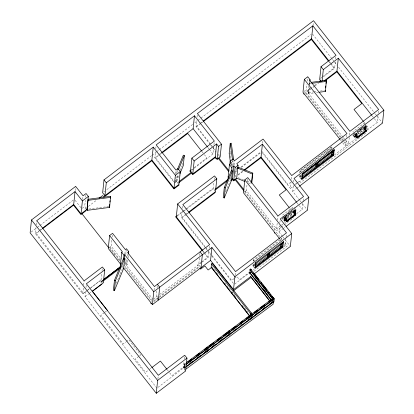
<?xml version="1.0" encoding="UTF-8"?>
<svg xmlns="http://www.w3.org/2000/svg" width="414" height="414" viewBox="0 0 414 414"><rect width="100%" height="100%" fill="white"/><g stroke="black" fill="none" stroke-linecap="round" stroke-linejoin="round"><path stroke-width="0.31" stroke-dasharray="2.07 1.55" d="M87.318 290.312L82.738 293.79L35.402 233.579L36.049 227.436M36.308 224.978L36.758 220.678M75.208 190.688L75.658 186.388M82.671 199.486L83.059 195.801M86.231 208.351L84.71 206.415L85.356 200.272M85.677 197.199L85.874 195.356M82.738 293.79L83.385 287.647M83.644 285.189L84.094 280.889M156.937 388.166L85.02 296.688L85.667 290.545M85.988 287.476L86.376 283.787M103.334 282.778L101.052 279.874L101.761 273.116M102.02 270.658L102.211 268.815M119.977 257.384L111.2 246.216L111.842 240.073M112.168 237.005L112.36 235.162M121.607 259.169L121.737 257.938M122.689 267.501L122.958 264.981M124.873 253.86L125.323 249.564M125.23 260.375L125.551 257.301M125.809 254.848L126.456 248.7M153.061 299.467L126.249 265.364L126.896 259.221M127.217 256.147L127.414 254.305M126.249 265.364L127.383 264.505L127.833 260.204M128.092 257.746L128.35 255.288M179.102 175.65L176.649 181.56L174.682 183.055L154.815 157.786L155.462 151.643M155.783 148.569L155.974 146.727M154.029 290.25L154.417 286.566M156.715 291.037L156.068 297.18L158.35 300.083M157.035 287.968L157.294 285.51M175.65 173.839L175.971 170.77M178.926 184.463L176.649 181.56L175.66 181.161L176.188 176.147M176.452 173.637L176.716 171.127L177.704 171.525M176.649 181.56L177.373 174.661M177.616 172.348L177.875 169.89M157.905 378.95L158.293 375.265M182.295 165.196L182.558 162.686M205.453 247.95L181.518 217.505L182.165 211.363M182.486 208.289L182.874 204.604M210.26 144.538L196.045 126.461L196.691 120.314M197.012 117.245L197.271 114.787M185.617 371.011L183.335 368.108L184.044 361.35M184.302 358.897L184.561 356.438M184.551 368.372L183.733 367.332L184.059 364.227L185.11 363.43L184.551 368.372L185.601 367.57M185.275 365.148L184.67 363.927L185.705 363.161M184.572 367.327L184.856 364.605M184.877 366.488L185.053 364.853M199.439 258.015L198.725 264.769L200.247 266.704M199.698 255.557L200.019 252.483M194.088 168.312L212.972 153.961L213.681 147.203M213.94 144.75L214.198 142.292M215.456 191.723L213.174 188.82L213.883 182.062M214.141 179.609L214.333 177.761M202.244 262.098L208.278 257.513L208.987 250.76M209.246 248.302L209.634 244.617M230.293 152.616L230.427 151.358M231.302 165.44L231.431 164.208M230.707 177.249L230.443 179.769L229.775 178.988M232.389 165.724L232.973 160.192M233.522 164.829L233.853 161.693L232.797 161.833L232.621 160.554M234.05 165.046L234.5 160.746M236.332 167.949L235.426 176.55L236.068 177.363M235.147 275.269L235.53 271.584M281.189 225.392L276.578 228.89L246.408 190.518L247.054 184.37M247.375 181.301L247.763 177.616M262.605 143.353L262.993 139.668M251.096 272.759L250.046 273.556L249.228 272.521L249.554 269.416L250.605 268.614L251.422 269.654L251.293 270.896M250.563 272.334L249.761 272.945L249.533 275.093L250.335 274.487L250.506 272.873M250.066 269.85L250.03 270.233L250.91 269.214L250.066 269.85L250.858 270.854M250.32 270.011L250.035 272.733L250.822 273.737M250.046 273.556L250.372 270.451L249.554 269.416M250.605 268.614L250.279 271.724L249.228 272.521M254.206 267.516L252.685 265.586L252.819 264.308M253.156 261.125L253.29 259.852L281.204 238.702M253.415 263.935L253.177 266.202L254.698 265.048M254.227 265.405L254.465 263.138M276.578 228.89L277.225 222.748M277.483 220.295L277.934 215.994M282.467 236.378L278.912 231.861L279.553 225.713M279.88 222.644L280.138 220.186M284.025 217.919L282.229 215.368L293.536 206.777L294.701 208.258M294.985 184.944L290.385 188.437L291.032 182.295M291.352 179.226L291.741 175.536M283.6 246.935L285.142 245.761L285.981 237.776M286.048 237.16L286.307 234.702M299.674 200.257L292.667 191.34L293.376 184.582M293.635 182.124L293.893 179.666M313.005 25.616L313.331 22.542M313.31 93.021L308.834 93.605L308.689 92.57L306.407 89.667L306.986 84.14M307.312 81.066L307.762 76.766M301.288 179.179L299.389 176.762L299.524 175.489M299.793 172.938L299.99 171.029L331.945 146.753L333.85 149.169M342.952 137.143L308.197 92.943L308.911 86.184M309.17 83.726L309.491 80.652M308.197 92.943L308.689 92.57L309.413 85.672M309.481 85.046L309.853 81.511M300.114 175.112L299.876 177.383L301.397 176.229M308.834 93.605L309.491 87.333M309.755 84.829L309.744 82.536M300.926 176.587L301.164 174.315M296.559 213.712L302.194 209.432L303.032 201.447M303.1 200.831L303.421 197.757M323.67 76.554L334.667 68.196L335.381 61.438M335.635 58.979L335.894 56.521M331.681 149.299L331.945 146.753L300.021 171.07M334.352 155.033L345.602 146.489L346.311 139.73M346.57 137.272L346.829 134.819M356.242 138.405L348.541 144.253L349.25 137.5M349.509 135.042L349.897 131.352M354.555 133.867L352.987 135.274L354.529 134.105M354.037 134.478L354.156 133.329M363.984 124.345L364.103 123.196L352.8 131.787M364.289 126.684L357.122 131.911M365.872 125.716L364.103 123.196M367.027 130.213L377.294 122.409L378.003 115.656M378.261 113.198L378.52 110.74M116.313 283.316L119.956 274.549M120.2 273.964L122.627 268.117M175.66 181.161L178.362 174.656M180.085 170.521L182.046 165.786M225.702 191.641L230.375 180.385L229.615 179.417M102.915 280.288L100.411 282.213L102.429 280.682M31.159 232.068L36.81 227.778M37.322 227.384L39.377 225.827M39.889 225.433L73.273 200.071M35.402 233.579L38.978 230.862M39.485 230.474L42.037 228.538M41.912 229.201L36.303 233.46L83.437 293.412L86.464 291.114M82.205 208.32L84.71 206.415M103.676 192.003L104.706 191.221M106.765 189.659L151.55 155.628M152.067 155.24L156.187 152.109M156.699 151.721L158.759 150.153M159.276 149.764L192.738 124.34M194.792 122.777L197.369 120.821M197.882 120.427L200.459 118.471M200.971 118.083L311.137 34.383M84.865 209.075L86.391 207.916M88.42 206.374L97.052 199.817M154.815 157.786L158.386 155.069M158.898 154.681L160.942 153.128M196.045 126.461L199.636 123.729M200.153 123.341L202.203 121.778M158.122 155.943L155.571 157.884L173.994 181.316M160.161 154.391L161.693 153.232M200.914 123.434L196.8 126.555L212.144 146.07M201.427 123.041L202.969 121.871M174.775 182.315L176.147 181.27L177.389 182.848L178.398 182.088M190.75 170.175L192.267 169.026M194.29 167.489L206.928 157.889L204.573 154.898M191.537 170.252L193.576 168.7M320.912 77.977L321.911 77.221M322.413 76.838L333.917 68.098L331.153 64.584M303.959 91.53L306.407 89.667M320.172 79.209L321.171 78.448M304.601 92.896L313.626 86.034M314.128 85.657L317.14 83.369M314.609 86.215L306.112 92.674L341.912 138.214M315.111 85.838L318.609 83.178M109.239 247.707L111.2 246.216M177.078 215.575L182.196 211.689M182.709 211.3L185.265 209.355M185.777 208.966L212.398 188.743L213.64 190.321L214.649 189.555M235.281 171.355L236.301 170.584M240.891 167.096L260.773 151.985M176.809 216.45L183.469 211.388M183.976 211L213.174 188.82M235.695 171.712L236.715 170.935M241.305 167.447L260.68 152.725M181.518 217.505L185.115 214.773M185.632 214.38L187.687 212.817M237.988 174.604L242.599 171.101M186.341 214.509L182.274 217.604L205.385 247.003M186.849 214.121L188.375 212.962M238.2 175.106L243.256 171.267M87.825 289.924L90.371 287.989M90.878 287.606L101.052 279.874M86.966 290.731L89.486 288.817M89.993 288.434L99.577 281.153L100.307 282.084L102.827 280.174M124.573 263.858L126.306 262.538L126.762 263.123L124.593 264.769M102.382 281.644L100.866 282.793L101.559 283.678M85.02 296.688L88.58 293.987M89.088 293.598L91.634 291.663M244.938 191.63L246.408 190.518M104.338 312.648L100.783 315.349L123.284 343.967L125.809 342.052M104.845 312.259L106.367 311.105M299.896 172.265L331.852 147.984M325.714 153.573L327.236 152.419M327.743 152.036L329.265 150.877M329.772 150.494L331.293 149.335M359.181 129.856L360.672 128.728M361.168 128.35L362.659 127.217M290.752 182.238L287.896 184.411L261.793 151.208M356.878 131.962L364.548 126.135L363.787 125.235M358.126 131.373L359.73 130.162M360.18 129.81L361.784 128.604M364.848 126.275L365.898 125.478M299.389 176.762L301.418 175.22M301.423 175.986L299.902 177.145L301.206 178.807M357.401 134.353L363.564 129.67M357.375 134.591L364.056 129.515M359.404 134.043L364.03 130.529M366.664 129.51L368.61 128.029L365.852 124.516M295.399 184.064L296.419 183.288M296.931 182.9L299.482 180.959L300.678 182.476L347.688 146.758L343.713 141.697M295.498 184.556L298.054 182.61M298.566 182.222L301.123 180.281M365.624 133.127L348.277 146.308L344.298 141.246M292.667 191.34L296.258 188.608M296.776 188.22L298.825 186.657M200.981 262.388L197.457 265.063L198.699 266.642L159.426 296.481M201.483 262.005L207.523 257.42L204.723 253.86M153.563 299.084L157.61 296.01M159.664 294.447L201.742 262.481M153.817 300.745L158.919 296.869M153.744 301.723L158.847 297.847M159.359 297.459L199.155 267.221M288.398 211.725L293.536 207.818M285.168 216.108L289.138 213.091M289.634 212.713L291.12 211.585M284.806 216.739L293.495 210.136M292.745 210.84L282.467 218.649L283.445 219.891M282.441 218.887L283.497 218.085M283.983 217.712L286.105 216.118M286.617 215.725L294.121 210.048M294.302 209.888L295.006 209.355M287.368 217.573L293.024 213.277M287.347 217.811L293.51 213.127M287.347 218.856L293.51 214.173M126.317 341.669L128.842 339.749L140.75 354.896L139.233 356.05M281.701 224.999L284.263 223.053M284.775 222.665L285.8 221.888M280.925 227.446L276.314 230.945L244.814 190.88M281.437 227.053L283.999 225.107M284.511 224.719L293.728 217.717M278.912 231.861L282.477 229.144M282.99 228.761L285.029 227.208M253.197 261.084L281.08 239.897L281.173 238.666L281.944 239.644M234.06 278.648L231.685 280.454L210.964 254.098M234.536 278.286L236.917 276.485L239.499 279.771L250.698 271.258M252.685 265.586L254.713 264.044M254.719 264.81L253.197 265.964L254.18 267.211M250.372 270.451L251.422 269.654M138.731 356.433L135.197 359.119L145.588 372.336L148.657 370.002M234.691 284.092L250.651 271.967M253.223 270.011L254.253 269.229M253.984 271.289L287.233 246.03L284.092 242.03M149.164 369.614L151.213 368.062M183.733 367.332L184.784 366.535M157.951 387.395L183.335 368.108M184.634 364.31L185.663 363.544M309.889 83.571L311.168 83.405M308.689 92.57L313.165 91.98M313.807 91.898L317.005 91.478M320.203 91.054L324.679 90.469M316.508 92.596L318.428 92.348M229.175 153.377L230.225 153.242L231.115 159.618M88.865 209.07L108.856 206.441M238.283 177.684L244.141 180.059M247.075 181.244L251.174 182.905M248.431 182.926L251.36 184.111M312.565 34.108L332.152 59.021M332.551 59.528L334.15 61.562M334.548 62.069L336.949 65.122M338.548 67.156L374.918 113.42M375.317 113.928L376.916 115.961M377.32 116.469L382.515 123.077M329.477 61.593L330.677 63.114M331.076 63.627L334.667 68.196M372.098 115.806L377.294 122.409M329.177 62.074L330.755 64.082M363.875 122.006L365.453 124.014M353.261 132.646L354.565 134.307M353.013 135.036L353.991 136.278M352.878 135.14L354.017 136.589M343.351 137.65L344.945 139.684M345.348 140.191L348.541 144.253M342.311 138.721L343.905 140.744M305.522 93.119L341.322 138.659M341.721 139.166L343.315 141.19M340.422 139.901L345.602 146.489M299.99 171.029L300.761 172.012M262.497 152.968L290.385 188.437M300.067 200.754L302.013 203.227M302.401 203.724L307.467 210.162M296.998 202.824L302.194 209.432M295.089 208.754L295.865 209.743M289.847 208.397L291.021 209.893M284.123 215.637L285.101 216.879M282.317 218.727L283.75 220.543M212.537 146.572L215.29 150.075M218.437 154.08L219.223 155.079M210.654 145.04L212.625 147.55M213.024 148.052L216.18 152.067M218.551 155.079L220.129 157.087M282.86 236.88L284.837 239.395M285.23 239.897L290.364 246.428M244.627 191.832L275.729 231.395M276.236 232.037L282.125 239.53M207.807 147.394L208.998 148.911M209.396 149.413L212.972 153.961M279.983 239.199L281.173 240.71M283.952 244.244L285.142 245.761M201.83 151.405L204.185 154.396M253.29 259.852L254.061 260.83M250.91 269.214L251.696 270.218M250.868 269.597L251.655 270.601M251.36 270.823L250.573 269.819L250.289 272.541L251.075 273.545M249.761 272.945L250.548 273.944M205.784 247.505L207.378 249.533M207.776 250.04L210.566 253.591M205.851 248.457L207.849 250.993M208.247 251.5L211.435 255.562M211.839 256.069L234.174 284.485M203.077 250.905L203.879 251.924M204.278 252.431L208.278 257.513M202.725 251.319L204.325 253.352M211.989 266.632L217.552 273.711M224.709 282.809L235.835 296.962M242.19 305.046L249.347 314.143M231.83 292.082L234.189 295.084M234.583 295.586L235.763 297.086M244.41 308.088L245.59 309.589M125.1 261.601L127.383 264.505M75.079 200.278L80.921 207.709M120.127 259.966L109.793 246.822L109.208 247.267L119.936 260.918M124.164 265.095L152 300.507M124.764 267.061L151.809 301.459M110.165 249.611L113.338 253.647M113.736 254.149L114.926 255.666M117.307 258.693L118.497 260.204M184.059 364.227L184.877 365.267M184.649 368.253L183.552 366.861L171.924 375.7L168.752 371.663M167.163 369.645L168.353 371.156M184.67 363.927L185.317 364.765M184.975 367.849L184.359 367.052L184.137 369.205L184.747 370.002M231.736 164.079L232 165.988M232.357 168.539L232.533 169.812"/><path stroke-width="0.62" d="M31.485 219.948L30.129 232.849L156.275 393.3L185.617 371.011L186.973 358.11L184.691 355.207L158.293 375.265L86.376 283.787L104.69 269.876L102.408 266.973L84.094 280.889L36.758 220.678L75.048 191.589L82.396 200.935L81.04 213.836L86.992 209.313L88.348 196.417L86.065 193.514L83.059 195.801L75.658 186.388L31.485 219.948L157.631 380.399L156.275 393.3M81.04 213.836L73.692 204.49L75.048 191.589M87.137 210.353L88.047 199.284L110.538 196.329L109.627 207.398L87.137 210.353L86.992 209.313M299.343 186.269L382.515 123.077L383.871 110.176L313.522 20.7L104.002 179.883L102.646 192.784L104.928 195.687L151.876 160.021L153.232 147.12L106.284 182.786L104.928 195.687M109.679 204.48L109.627 207.398M109.943 201.97L110.072 200.718M110.336 198.208L110.538 196.329M104.69 269.876L103.334 282.778L92.141 291.28M128.48 254.061L128.738 251.603L126.456 248.7L125.323 249.564L112.556 233.32L109.612 235.55L108.256 248.452L120.629 264.189M114.455 280.294L113.4 290.328L114.383 290.726L123.61 268.515L124.666 258.481L123.682 258.082L114.455 280.294L115.439 280.697L114.383 290.726M120.345 265.219L121.7 252.317L122.384 251.795L109.612 235.55M123.532 259.516L123.983 255.215L121.7 252.317M124.278 258.383L124.666 254.698L123.983 255.215M153.754 291.699L211.911 247.515L210.555 260.416L152.399 304.601L153.754 291.699L124.666 254.698M158.35 300.083L159.706 287.181L157.423 284.278M192.795 173.927L194.15 161.025L216.61 143.963L215.254 156.865L192.795 173.927L190.518 171.023L191.873 158.127L214.328 141.06L194.461 115.791L156.171 144.884L176.038 170.154L178.004 168.658L180.281 171.562L178.926 184.463L174.02 188.189L175.376 175.288L153.232 147.12M188.717 212.035L215.456 191.723L216.812 178.822L214.53 175.919L177.653 203.936L176.297 216.838L202.679 250.398M177.456 169.357L183.35 155.162L184.333 155.56L183.278 165.595L179.842 173.875M207.409 146.887L193.105 128.692L194.461 115.791M201.007 267.672L202.363 254.77L200.081 251.867M321.192 81.522L319.67 79.591L321.026 66.69L336.023 55.295L312.865 25.834L197.4 113.56L221.485 144.191L220.129 157.087L217.19 159.323L218.545 146.421L216.61 143.963M251.05 315.054L251.288 312.824L212.341 263.288L211.538 263.894L211.187 267.242L249.735 316.27M206.638 351.931L206.964 348.826L206.146 347.791L207.197 346.994L208.014 348.029L207.688 351.134L206.638 351.931L206.094 351.243M224.295 187.532L223.239 197.566L224.228 197.964L231.364 180.783L232.414 170.749L231.431 170.351L224.295 187.532L225.278 187.93L224.228 197.964M233.589 159.778L231.281 143.208L230.225 143.347L229.175 153.377L230.412 162.304M309.853 81.511L310.045 79.669L307.762 76.766L304.331 79.374L346.958 133.587L291.741 175.536L263.056 139.052L234.5 160.746L233.103 158.966L230.158 161.196L231.561 162.981L229.449 164.581L228.093 177.482L228.854 178.45M229.837 164.27L230.158 161.196M231.343 171.168L231.731 167.484L229.449 164.581M279.585 238.692L243.468 192.748L244.824 179.847L247.763 177.616L277.934 215.994L303.55 196.531L262.398 144.186L236.782 163.649L238.066 165.279L236.704 178.18L233.765 180.411L232.487 178.781L233.843 165.879L231.731 167.484M233.765 180.411L235.121 167.51L233.843 165.879M238.034 168.431L238.164 167.173L252.814 173.109L251.764 183.143M229.051 332.39L228.725 335.495L229.775 334.698L230.101 331.593L229.284 330.553L228.233 331.355L229.051 332.39L230.101 331.593M250.931 276.392L233.517 289.619L234.873 276.718L211.911 247.515M251.489 182.859L252.416 174.077L252.814 173.109M296.6 202.317L261.043 157.087L262.398 144.186M255.567 262.75L254.967 268.484L282.855 247.298L283.455 241.564L255.536 262.709L255.412 263.904L283.3 242.718L283.424 241.522M250.31 315.106L250.486 313.429L211.538 263.894M255.531 267.066L255.95 263.092M250.806 319.059L251.132 315.954L250.32 314.914L251.37 314.117L252.188 315.152L251.862 318.262L250.806 319.059L250.263 318.366M268.35 253.368L267.92 257.43L267.268 256.602L267.511 254.279M268.971 256.633L269.4 252.571M272.893 302.624L273.219 299.513L272.407 298.478L273.457 297.682L274.27 298.717L273.944 301.822L272.893 302.624L272.081 301.583M273.359 301.935L273.095 304.254L185.782 369.231M280.93 244.089L280.687 246.408L268.815 255.428M281.732 243.504L281.313 247.479L280.335 246.232M284.801 219.746L285.039 217.453M282.783 242.707L282.364 246.677L254.827 267.599M304.331 79.374L302.976 92.275L340.023 139.394M329.078 61.086L311.509 38.735L312.865 25.834M383.871 110.176L294.023 178.439L308.823 197.261L280.268 218.959L291.72 233.527L290.364 246.428L253.999 274.052M294.121 211.606L294.24 210.462M295.053 211.958L295.234 210.234M302.23 178.243L302.65 174.273M308.823 197.261L307.467 210.162L286.048 226.432M322.082 81.263L323.308 69.588L321.026 66.69M316.249 163.913L316.006 166.237L302.122 176.783M317.026 163.582L316.658 167.065L315.68 165.817M325.585 87.877L325.782 85.993M326.046 83.488L326.377 80.352L311.023 82.365M319.07 92.265L325.466 91.422L326.377 80.352M317.709 166.268L318.076 162.785M371.7 115.299L336.949 71.099L338.305 58.198L323.308 69.588M331.702 152.176L331.459 154.494L317.574 165.046M332.504 151.591L332.085 155.56L331.433 154.732M333.555 150.794L333.135 154.764L301.532 178.776M333.627 155.385L334.227 149.651L302.272 173.932L301.671 179.666L333.627 155.385L332.866 154.417M355.341 136.134L355.522 134.415M365.593 128.345L365.836 126.053M115.439 280.697L124.666 258.481M178.439 169.756L184.333 155.56M225.278 187.93L232.414 170.749M238.164 167.173L237.76 168.146L252.416 174.077M42.549 228.15L73.692 204.49M42.425 228.813L73.547 205.163L80.947 214.576L86.107 210.654M82.396 200.935L88.348 196.417M99.086 198.275L102.641 195.574L103.883 197.152L151.778 160.761L173.927 188.929L179.086 185.011M161.45 152.74L193.105 128.692M203.233 121.002L311.509 38.735M162.205 152.844L187.718 133.458L201.437 150.908M203.481 121.478L311.411 39.48L328.39 61.07M175.376 175.288L180.281 171.562M218.545 146.421L221.485 144.191M190.75 170.175L189.741 170.946L190.983 172.524L178.9 181.705M310.045 79.669L309.553 80.042L349.897 131.352L378.65 109.508L338.305 58.198M178.853 182.667L191.439 173.104L192.681 174.682L215.156 157.605L216.222 158.96L217.024 158.35M319.644 81.465L320.648 80.704M323.955 80.973L336.949 71.099M324.85 80.958L336.856 71.839L361.789 103.557L354.017 109.462L363.482 121.504M216.812 178.822L182.874 204.604L235.53 271.584L286.498 232.859L244.824 179.847M235.121 167.51L238.066 165.279M128.738 251.603L127.605 252.462L154.417 286.566L209.634 244.617L177.653 203.936M176.566 215.963L175.541 216.745L202.327 250.812M215.663 188.784L227.803 179.562M215.611 189.747L227.245 180.908M231.219 179.743L232.487 178.781M244.136 169.931L261.043 157.087M188.882 212.579L215.337 192.479M231.017 180.566L232.389 179.521L233.455 180.877L235.054 179.66L244.229 191.325M244.772 170.118L260.944 157.827L286.084 189.803L279.29 194.968L289.065 207.404M103.329 279.792L120.453 266.782L103.417 279.9L120.091 267.263M236.844 178.299L235.644 179.215L244.017 189.866M103.391 280.878L120.039 268.225M101.906 284.118L92.431 291.316L107.381 310.334M354.829 136.304L356.371 135.135M354.643 136.667L356.345 135.373M356.319 136.382L354.777 137.557L355.077 134.69L366.385 126.099L366.085 128.966L365.324 127.998M301.713 178.418L333.161 154.525M366.307 130.829L357.101 137.821L356.34 136.92M355.414 134.446L356.454 137.22L357.215 138.121L366.416 131.129L364.755 126.694M284.289 219.917L285.313 219.135M284.097 220.279L285.287 219.373M285.805 220.025L284.263 221.2L284.563 218.333L295.865 209.743L295.565 212.61L294.789 211.621M284.666 217.5L285.908 220.828L286.674 221.733L295.875 214.742L294.214 210.302M234.873 276.718L291.72 233.527M255.397 265.622L267.268 256.602M255.014 267.242L282.389 246.439M233.351 290.928L251.122 277.427L269.633 300.973M151.726 367.668L160.42 361.065L166.764 369.138M157.631 380.399L186.973 358.11M250.486 313.429L251.288 312.824M206.964 348.826L208.014 348.029M251.132 315.954L252.188 315.152M273.219 299.513L274.27 298.717M186.222 362.778L273.017 298.178L273.659 299.017L186.352 363.994M187.733 362.007L191.863 358.928M195.998 355.854L199.098 353.546M204.262 349.701L206.332 348.164M208.915 346.239L213.562 342.782M217.179 340.085L220.797 337.394M223.379 335.475L228.031 332.012M231.649 329.321L235.778 326.248M239.913 323.168L243.013 320.866M246.113 318.557L250.242 315.478M254.377 312.404L257.477 310.096M260.577 307.788L264.712 304.714M268.841 301.64L271.941 299.332M190.217 361.008L192.282 359.471M197.452 355.626L200.552 353.318M204.682 350.244L206.752 348.707M212.434 344.474L213.464 343.708M226.898 333.71L227.933 332.944M233.615 328.711L236.197 326.791M241.362 322.946L242.397 322.175M248.079 317.947L250.661 316.022M255.314 312.565L256.861 311.411M262.548 307.178L265.131 305.258M269.778 301.796L272.878 299.488M186.31 364.377L229.19 332.463M230.225 331.697L250.889 316.317M251.924 315.546L273.623 299.4M189.736 363.482L192.319 361.562M196.971 358.1L200.588 355.409M204.206 352.718L206.27 351.181M211.435 347.336L215.052 344.639M218.67 341.948L222.804 338.875M225.904 336.566L227.969 335.029M233.651 330.802L236.234 328.876M240.886 325.42L242.433 324.265M248.115 320.032L250.185 318.495M255.35 314.65L258.967 311.959M262.585 309.268L265.167 307.343M269.814 303.886L271.884 302.349M185.798 366.809L228.678 334.895M229.713 334.129L273.111 301.827M185.493 367.466L273.318 302.101M311.804 83.323L326.522 81.387M88.187 200.319L110.678 197.364M236.704 178.18L244.912 181.503M365.655 130.229L366.416 131.129M295.001 213.536L295.762 214.442L286.56 221.433L285.8 220.527M303.597 93.657L304.052 94.237M218.804 157.796L229.004 170.77M218.214 158.241L228.813 171.717M215.254 156.865L217.19 159.323M274.223 232.533L274.73 233.18M228.078 176.83L228.699 177.616M282.094 246.33L282.855 247.298M191.873 158.127L194.15 161.025M252.09 270.72L273.757 298.277L272.919 298.918L251.251 271.356M253.627 273.105L258.75 279.621M261.11 282.627L261.902 283.626M262.688 284.63L267.02 290.142M268.598 292.144L269.385 293.148M270.171 294.152L270.963 295.151M271.75 296.155L272.929 297.661M255.443 276.526L256.628 278.027M257.415 279.031L258.201 280.035M263.718 287.047L265.69 289.557M251.21 271.739L272.484 298.799M255.014 278.555L256.592 280.563M257.379 281.561L258.165 282.565M258.957 283.569L259.744 284.568M262.895 288.579L265.653 292.087M266.44 293.091L267.227 294.09M251.22 274.239L271.31 299.793M250.946 274.446L271.035 300.005M250.325 276.097L269.628 300.652M151.876 160.021L174.02 188.189M210.555 260.416L233.517 289.619M230.231 291.239L211.528 267.454L208.144 270.026L204.899 265.897L200.65 269.126L199.905 268.174M231.022 292.253L249.326 315.535M104.002 179.883L106.284 182.786M81.998 213.779L108.577 247.588M123.708 268.106L152.399 304.601M150.737 303.084L151.193 303.664M364.123 127.17L365.785 131.611M364.061 127.564L365.293 130.86L357.354 136.889L356.325 134.146M364.196 128.49L364.817 130.151M356.185 133.204L357.846 137.639M355.554 133.686L357.215 138.121M294.075 211.062L295.115 213.836M293.79 211.337L295.244 215.218L294.483 214.317L293.65 212.097M293.516 211.176L294.752 214.468L286.809 220.502L285.784 217.754M285.851 217.371L287.3 221.252M285.013 217.293L286.674 221.733M325.321 90.387L325.466 91.422M230.225 143.347L232.445 159.281M302.241 173.89L302.116 175.086L334.072 150.805L334.196 149.609L302.241 173.89"/></g></svg>
